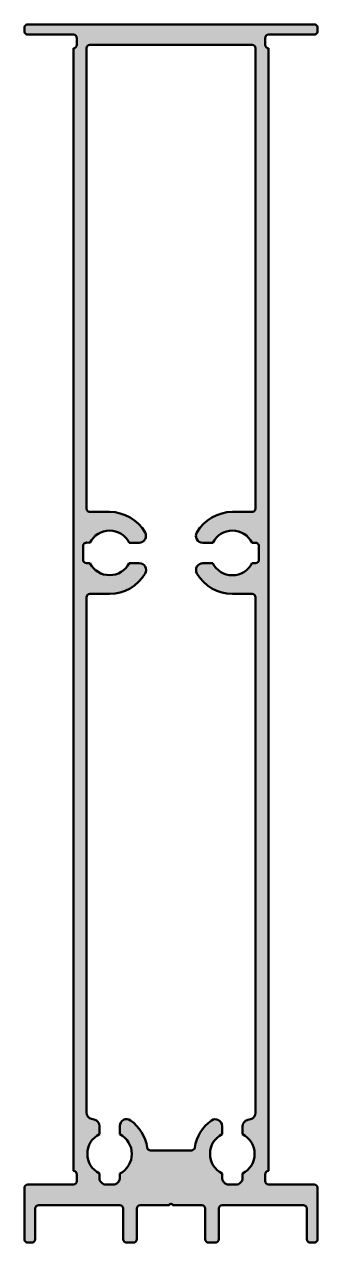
# Model space of a CAD drawing. Extents: x 0 to 43, y 0 to 178.
import ezdxf

# ---------------------------------------------------------------- set-up
doc = ezdxf.new("R2010")
doc.units = 0
doc.layers.add('0S-Alu contour', color=7, linetype='Continuous', lineweight=50)
doc.layers.add('0S-Alu hatch', color=252, linetype='Continuous', lineweight=25)

# ---------------------------------------------------------------- blocks, each defined once
blk = doc.blocks.new('326050__165048DA_1843_4020_90B1_8843027ACA03_')
at = {"layer": '0S-Alu hatch'}
h = blk.add_hatch(color=256, dxfattribs=at)
edge = h.paths.add_edge_path()
edge.add_arc((0.4997475930531172, 177.9004849832656), 0.4997552218142103, 89.97192987040206, 180.0280701295893)
edge.add_line((-7.5687860032e-06, 177.9002401451047), (-7.5687860033e-06, 177.4002401451047))
edge.add_arc((0.4997577744581233, 177.4000054883489), 0.4997653983337655, 179.973097692873, 270.0269023071264)
edge.add_line((0.4999924312139503, 176.9002401451048), (7.200004638245233, 176.9002401451047))
edge.add_ellipse((7.20028878251918, 176.4005242893787), major_axis=(-0.4997159365099366, 0), ratio=1, start_angle=179.9674209538591, end_angle=270.0325790461296, ccw=False)
edge.add_line((7.700004638245246, 176.4002401451047), (7.700004638245246, 175.4002401451047))
edge.add_ellipse((7.200236803463304, 175.4000079798867), major_axis=(-0.4997678887076674, 0), ratio=1, start_angle=89.97338346875921, end_angle=180.0266165312369, ccw=False)
edge.add_line((7.200004638245245, 174.9002401451047), (7.200004638245247, 10.50025387801492))
edge.add_ellipse((7.200263253038887, 10.00051248880426), major_axis=(-0.4997414561268726, 0), ratio=1, start_angle=179.9694753368796, end_angle=270.0296504055745, ccw=False)
edge.add_line((7.700004638245246, 10.00024624862039), (7.700004638245246, 9.000246248620387))
edge.add_ellipse((7.200263258833801, 8.999987628031835), major_axis=(-0.4997414463306633, 0), ratio=1, start_angle=89.97034892945243, end_angle=180.0296510705443, ccw=False)
edge.add_line((7.200004638245247, 8.500246248620387), (0.5000000606085289, 8.500246248620387))
edge.add_arc((0.4997539332414774, 8.00049237598744), 0.4997539332414614, 89.97178199312347, 180.0282180068857)
edge.add_line((6.06085279e-08, 8.000246248620387), (6.0608528e-08, 0.500246248620389))
edge.add_arc((0.4997539332414772, 0.5000001212533374), 0.4997539332414612, 179.9717819931142, 270.0282180068765)
edge.add_line((0.5000000606085279, 0.0002462486203882), (1.099998534729622, 0.0002462486203882))
edge.add_arc((1.100245916623518, 0.5000064924044816), 0.4997603050112504, 269.9716385257393, 360.0274872167101)
edge.add_line((1.600006164124152, 0.5002462486203881), (1.600006164124152, 5.000246248620388))
edge.add_ellipse((2.099747308546523, 5.000505104198016), major_axis=(-0.4997412114632842, 0), ratio=1, start_angle=-90.02967802619548, end_angle=0.029678026196506835, ccw=False)
edge.add_line((2.100006164124152, 5.500246248620388), (14.00000769000306, 5.500246248620388))
edge.add_ellipse((14.00025766295986, 5.000511472504859), major_axis=(-0.4997348386351671, 0), ratio=1, start_angle=179.9695914538225, end_angle=270.0286599910741, ccw=False)
edge.add_line((14.49999243121399, 5.000246248620388), (14.49999243121399, 0.500246248620389))
edge.add_arc((14.99975267101695, 0.500006488423345), 0.4997602973154805, 179.9725123264401, 270.0274876735642)
edge.add_line((14.999992431214, 0.0002462486203918), (15.999992431214, 0.0002462486203882))
edge.add_arc((16.00024492250976, 0.4999937573246199), 0.499747572488292, 269.9710520130098, 360.0289479869838)
edge.add_line((16.49999243121399, 0.5002462486203888), (16.49999243121399, 5.000246248620388))
edge.add_ellipse((16.99973993991825, 5.000498739916131), major_axis=(-0.4997475724883204, 0), ratio=1, start_angle=-90.0289479869869, end_angle=0.028947986983780538, ccw=False)
edge.add_line((16.99999243121399, 5.500246248620391), (21.25279539539281, 5.500246248620383))
edge.add_ellipse((21.50225836138978, 5.447864639680199), major_axis=(-0.2549031274016999, 0), ratio=1, start_angle=191.8585441902781, end_angle=348.14145580972234, ccw=False)
edge.add_line((21.75172132738675, 5.500246248620385), (26.00000006060853, 5.500246248620388))
edge.add_ellipse((26.00025255190428, 5.000498739916141), major_axis=(-0.499747572488308, 0), ratio=1, start_angle=179.9710520130163, end_angle=270.02894798698816, ccw=False)
edge.add_line((26.50000006060853, 5.000246248620385), (26.50000006060853, 0.500246248620389))
edge.add_arc((26.99976030041148, 0.500006488423347), 0.4997602973154787, 179.9725123264401, 270.0274876735638)
edge.add_line((27.00000006060852, 0.0002462486203956), (28.00000006060853, 0.0002462486203882))
edge.add_arc((28.00023982080557, 0.5000064884233422), 0.49976029731548, 269.9725123264362, 360.0274876735598)
edge.add_line((28.50000006060853, 0.5002462486203856), (28.50000006060853, 5.000246248620388))
edge.add_ellipse((28.99974756931277, 5.000498739916147), major_axis=(-0.4997475724883062, 0), ratio=1, start_angle=-90.02894798698901, end_angle=0.028947986983780538, ccw=False)
edge.add_line((29.00000006060853, 5.500246248620393), (40.89998632769836, 5.500246248620388))
edge.add_ellipse((40.90023881899412, 5.000498739916139), major_axis=(-0.4997475724883089, 0), ratio=1, start_angle=179.9710520130163, end_angle=270.02894798698856, ccw=False)
edge.add_line((41.39998632769837, 5.000246248620389), (41.39998632769837, 0.5002462486203978))
edge.add_arc((41.89974656750133, 0.5000064884233542), 0.4997602973154905, 179.9725123264401, 270.0274876735634)
edge.add_line((41.89998632769837, 0.0002462486203909), (42.50000769000306, 0.0002462486203882))
edge.add_arc((42.50024234675889, 0.5000115918645615), 0.4997653983338152, 269.9730976928734, 360.026902307127)
edge.add_line((43.00000769000305, 0.5002462486203814), (43.00000769000305, 8.000246248620387))
edge.add_arc((42.50024234675888, 8.00048090537621), 0.4997653983338206, 359.973097692873, 450.0269023071258)
edge.add_line((42.50000769000306, 8.500246248620385), (35.79998785357729, 8.50024624862039))
edge.add_ellipse((35.79972923298873, 8.999987628031835), major_axis=(-0.4997414463306625, 0), ratio=1, start_angle=-0.029651070544275626, end_angle=90.02965107054843, ccw=False)
edge.add_line((35.29998785357728, 9.000246248620385), (35.29998785357728, 10.00024624862039))
edge.add_ellipse((35.79972923878364, 10.00051248880426), major_axis=(-0.4997414561268757, 0), ratio=1, start_angle=-90.0296504055733, end_angle=0.03052466312061597, ccw=False)
edge.add_line((35.79998785357727, 10.50025387801492), (35.79997259478822, 174.9002401451047))
edge.add_ellipse((35.79974042957013, 175.4000079798866), major_axis=(-0.4997678887076453, 0), ratio=1, start_angle=-0.026616531250624575, end_angle=90.02661653124397, ccw=False)
edge.add_line((35.29997259478822, 175.4002401451047), (35.29997259478822, 176.4002401451047))
edge.add_ellipse((35.79968845051432, 176.4005242893786), major_axis=(-0.4997159365099792, 0), ratio=1, start_angle=-90.03257904612241, end_angle=0.032579046129910694, ccw=False)
edge.add_line((35.79997259478821, 176.9002401451047), (42.49997717242492, 176.9002401451047))
edge.add_arc((42.50021693284181, 177.4000003846879), 0.4997602970957507, 269.9725123012187, 360.0274876987789)
edge.add_line((42.99997717242493, 177.4002401451047), (42.99997717242493, 177.9002401451048))
edge.add_arc((42.50022706286596, 177.9004900355458), 0.4997501720354414, 359.9713503486187, 450.0286496513836)
edge.add_line((42.49997717242495, 178.4002401451047), (0.4999924312140039, 178.4002401451047))
edge = h.paths.add_edge_path()
edge.add_ellipse((9.599730112274507, 174.9005161969543), major_axis=(-0.4997240243970681, 0), ratio=1, start_angle=-90.03165068306191, end_angle=0.031650683069699426, ccw=False)
edge.add_line((9.60000616412413, 175.4002401451047), (33.39997869830386, 175.4002401451047))
edge.add_ellipse((33.40022858874487, 174.9004900355458), major_axis=(-0.499750172035413, 0), ratio=1, start_angle=179.971350348606, end_angle=270.02864965138355, ccw=False)
edge.add_line((33.89997869830384, 174.9002401451047), (33.89997869830384, 107.5002538780149))
edge.add_ellipse((33.40022858874482, 107.5000039875739), major_axis=(-0.4997501720354699, 0), ratio=1, start_angle=89.97135034862049, end_angle=180.0286496513813, ccw=False)
edge.add_line((33.39997869830384, 107.0002538780149), (30.49995428424137, 107.0002538780149))
edge.add_arc((30.49995453638339, 101.0002942786151), 5.999959599399806, 90.00000240779511, 150.0002227414328)
edge.add_arc((26.1351941378833, 103.4805456569239), 0.9804440567968971, 147.9895232298354, 271.0098346409099)
edge.add_line((26.15247351031553, 102.5002538780149), (27.62536627154603, 102.5002538780149))
edge.add_ellipse((30.50316973630583, 101.027442778293), major_axis=(-3.232789092602138, 0), ratio=1, start_angle=207.1025980156952, end_angle=332.8974019843048, ccw=False)
edge.add_line((33.38097320106563, 102.5002538780149), (33.89997106890928, 102.5002538780149))
edge.add_ellipse((33.90022095935032, 102.0005037684559), major_axis=(-0.4997501720354557, 0), ratio=1, start_angle=179.971350348606, end_angle=270.0286496513852, ccw=False)
edge.add_line((34.39997106890931, 102.0002538780149), (34.39997106890931, 100.0002538780149))
edge.add_ellipse((33.90022095935027, 100.0000039875739), major_axis=(-0.4997501720354982, 0), ratio=1, start_angle=89.97135034862458, end_angle=180.0286496513813, ccw=False)
edge.add_line((33.89997106890932, 99.5002538780149), (33.37281042437806, 99.50025387801492))
edge.add_ellipse((30.49761176375713, 100.9350592270791), major_axis=(-3.213321292329728, 0), ratio=1, start_angle=26.52049201611328, end_angle=153.4795079838871, ccw=False)
edge.add_line((27.62241310313621, 99.5002538780149), (26.16983558407684, 99.5002538780149))
edge.add_arc((26.16983558407682, 98.5002538780149), 1, 89.99999999999898, 209.999387636425)
edge.add_arc((30.49990916498452, 101.0001613208905), 5.999907443045302, 209.9993876364253, 270.0004308638116)
edge.add_line((30.49995428424133, 95.00025387801489), (33.39997869830381, 95.00025387801492))
edge.add_ellipse((33.40021335505974, 94.50048853477082), major_axis=(-0.4997653983337372, 0), ratio=1, start_angle=179.9730976928731, end_angle=270.026902307138, ccw=False)
edge.add_line((33.89997869830384, 94.50025387801492), (33.89997869830381, 19.02788754500712))
edge.add_ellipse((32.90054260014065, 19.02733033128123), major_axis=(-0.9994362534943133, 0), ratio=1, start_angle=104.97884717091819, end_angle=180.0319440047566, ccw=False)
edge.add_line((33.15885931353822, 18.06185360946023), (32.74111944537415, 17.99392148055398))
edge.add_arc((32.99947173413678, 17.02840167904911), 0.9994870645520613, 104.9801789542558, 180.0294728296781)
edge.add_line((31.99998480181946, 17.02788754500711), (31.99998480181946, 15.87486477889382))
edge.add_ellipse((30.52712617697015, 12.99704328429762), major_axis=(-3.23282679454884, 0), ratio=1, start_angle=117.1032022388373, end_angle=242.89679776116282, ccw=False)
edge.add_line((31.99998480181946, 10.11922178970142), (31.99998480181946, 9.500246248620387))
edge.add_ellipse((31.00050204299657, 9.499729007443284), major_axis=(-0.999482892661332, 0), ratio=1, start_angle=89.9703489294526, end_angle=180.0296510705443, ccw=False)
edge.add_line((30.99998480181947, 8.500246248620387), (29.99998480181947, 8.500246248620387))
edge.add_ellipse((29.99946756064237, 9.499729007443294), major_axis=(-0.9994828926613408, 0), ratio=1, start_angle=-0.029651070544275626, end_angle=90.02965107054689, ccw=False)
edge.add_line((28.99998480181947, 9.500246248620384), (28.99998480181944, 10.12737484969461))
edge.add_ellipse((30.43764995320668, 13.00273811554172), major_axis=(-3.214746490486648, 0), ratio=1, start_angle=-63.43521155831928, end_angle=63.43521155831871, ccw=False)
edge.add_line((28.99998480181947, 15.87810138138883), (28.99998480181947, 17.06756366878035))
edge.add_arc((27.99998480181947, 17.06756366878035), 0.9999999999999928, 0, 125.5647868011879)
edge.add_arc((30.90817308892985, 13.00017028506966), 6.000124803556355, 125.5647868011876, 171.1495424713823)
edge.add_ellipse((24.48544350806394, 14.00025387801489), major_axis=(-0.4999999999999733, 0), ratio=1, start_angle=89.9999999999992, end_angle=171.1495424713822, ccw=False)
edge.add_line((24.48544350806394, 13.50025387801492), (18.49997717242494, 13.50025387801492))
edge.add_ellipse((18.4997374122279, 14.00001411781788), major_axis=(-0.4997602973154871, 0), ratio=1, start_angle=8.716999921306126, end_angle=90.02748767356383, ccw=False)
edge.add_arc((12.07505608323146, 13.01494876800434), 5.999999999999997, 8.716999921306204, 54.43503134132079)
edge.add_arc((14.98934849374854, 17.09085203768048), 0.989402459012086, 54.43503134132083, 180.5548752319814)
edge.add_line((13.99999243121399, 17.08127041854226), (13.99999243121399, 15.8697073081907))
edge.add_ellipse((12.51873456943876, 12.9875314856282), major_axis=(-3.240534265400499, 0), ratio=1, start_angle=117.20032535485339, end_angle=242.79967464514658, ccw=False)
edge.add_line((13.99999243121399, 10.1053556630657), (13.99999243121399, 9.500246248620387))
edge.add_ellipse((13.00049668209939, 9.499741997734992), major_axis=(-0.9994958763132125, 0), ratio=1, start_angle=89.9710939790155, end_angle=180.0289060209801, ccw=False)
edge.add_line((12.999992431214, 8.500246248620387), (12.00000006060853, 8.500246248620387))
edge.add_ellipse((11.99948281943142, 9.499729007443282), major_axis=(-0.9994828926613283, 0), ratio=1, start_angle=-0.029651070544275626, end_angle=90.02965107054757, ccw=False)
edge.add_line((11.00000006060853, 9.50024624862039), (11.00000006060853, 10.12720979093448))
edge.add_ellipse((12.46141014468472, 13.0037447242276), major_axis=(-3.226479917231043, 0), ratio=1, start_angle=-63.06736692574469, end_angle=63.06736692574481, ccw=False)
edge.add_line((11.00000006060853, 15.88027965752072), (11.00000006060853, 17.07927914656961))
edge.add_arc((10.00051312829124, 17.07979328061163), 0.9994870645520254, 359.9705271703219, 435.0198210457455)
edge.add_line((10.25886541705384, 18.04531308211648), (9.841140807678842, 18.11324521102273))
edge.add_ellipse((10.09949309644144, 19.0787650125276), major_axis=(-0.9994870645520514, 0), ratio=1, start_angle=-0.029472829678127255, end_angle=75.0198210457454, ccw=False)
edge.add_line((9.100006164124139, 19.0792791465696), (9.100006164124151, 94.5002538780149))
edge.add_ellipse((9.599765132763338, 94.5004949093757), major_axis=(-0.4997590267633178, 0), ratio=1, start_angle=-90.0276334783357, end_angle=0.027633478345592266, ccw=False)
edge.add_line((9.600006164124132, 95.00025387801489), (12.49999243121399, 95.00025387801492))
edge.add_arc((12.50008710621466, 101.0000490595265), 5.999795182258643, 269.9990958894764, 330.0011292597515)
edge.add_arc((16.86468232427715, 98.5199166597542), 0.980479544855541, 327.9939509518795, 450.9762625831096)
edge.add_line((16.84797674517884, 99.5002538780149), (15.37950140338196, 99.5002538780149))
edge.add_ellipse((12.49857679625718, 100.9696468276667), major_axis=(-3.234013332134479, 0), ratio=1, start_angle=27.023497598094707, end_angle=152.9765024019063, ccw=False)
edge.add_line((9.617652189132423, 99.50025387801487), (9.100006164124151, 99.5002538780149))
edge.add_ellipse((9.099730112274587, 99.99997782616533), major_axis=(-0.4997240243971463, 0), ratio=1, start_angle=-0.03165068304667784, end_angle=90.03165068305532, ccw=False)
edge.add_line((8.600006164124151, 100.0002538780149), (8.600006164124151, 102.0002538780149))
edge.add_ellipse((9.10910403361413, 101.9958043169939), major_axis=(-0.5091173138997661, 0), ratio=1, start_angle=264.7822019900994, end_angle=359.49924250093903, ccw=False)
edge.add_line((9.155404145371946, 102.5028119490506), (9.620430053287215, 102.5001318077024))
edge.add_ellipse((12.50140527272703, 101.0307870185364), major_axis=(-3.234036537282095, 0), ratio=1, start_angle=207.0247578266314, end_angle=332.977669889246, ccw=False)
edge.add_line((15.38231823103904, 102.5002538780148), (16.83011113140079, 102.5002538780149))
edge.add_arc((16.83011113140079, 103.5002538780148), 0.9999999999999857, 270.0000000000004, 390.0004724819487)
edge.add_arc((12.49994288000131, 101.0001824613386), 6.000071416880902, 30.00047248194878, 89.99952682640576)
edge.add_line((12.49999243121402, 107.0002538780149), (9.60000616412416, 107.0002538780149))
edge.add_ellipse((9.599730112274576, 107.4999778261653), major_axis=(-0.4997240243971321, 0), ratio=1, start_angle=-0.031650683058217055, end_angle=90.03165068305742, ccw=False)
edge.add_line((9.100006164124151, 107.5002538780149), (9.100006164124151, 174.9002401451047))
at = {"layer": '0S-Alu contour', "color": 7}
for points in [[(-7.5687860032e-06, 177.9002401451047), (-7.5687860033e-06, 177.4002401451047)], [(42.49997717242495, 178.4002401451047), (0.4999924312140012, 178.4002401451047)], [(0.4999924312139503, 176.9002401451048), (7.200004638245233, 176.9002401451047)], [(35.79997259478821, 176.9002401451047), (42.49997717242492, 176.9002401451047)], [(42.99997717242493, 177.4002401451047), (42.99997717242493, 177.9002401451048)], [(7.200004638245245, 174.9002401451047), (7.200004638245247, 10.50025387801492)], [(7.700004638245246, 176.4002401451047), (7.700004638245246, 175.4002401451047)], [(9.100006164124151, 107.5002538780149), (9.100006164124151, 174.9002401451047)], [(9.60000616412413, 175.4002401451047), (33.39997869830386, 175.4002401451047)], [(33.89997869830384, 174.9002401451047), (33.89997869830384, 107.5002538780149)], [(35.29997259478822, 175.4002401451047), (35.29997259478822, 176.4002401451047)], [(35.79998785357727, 10.50025387801492), (35.79997259478822, 174.9002401451047)], [(12.49999243121402, 107.0002538780149), (9.60000616412416, 107.0002538780149)], [(33.39997869830384, 107.0002538780149), (30.49995428424137, 107.0002538780149)], [(8.600006164124151, 100.0002538780149), (8.600006164124151, 102.0002538780149)], [(9.155404145371946, 102.5028119490506), (9.620430053287215, 102.5001318077024)], [(15.38231823103904, 102.5002538780148), (16.83011113140079, 102.5002538780149)], [(26.15247351031553, 102.5002538780149), (27.62536627154603, 102.5002538780149)], [(33.38097320106563, 102.5002538780149), (33.89997106890928, 102.5002538780149)], [(34.39997106890931, 102.0002538780149), (34.39997106890931, 100.0002538780149)], [(9.617652189132423, 99.50025387801487), (9.100006164124151, 99.5002538780149)], [(16.84797674517884, 99.5002538780149), (15.37950140338196, 99.5002538780149)], [(27.62241310313621, 99.5002538780149), (26.16983558407684, 99.5002538780149)], [(33.89997106890932, 99.5002538780149), (33.37281042437806, 99.50025387801492)], [(9.600006164124132, 95.00025387801489), (12.49999243121399, 95.00025387801492)], [(30.49995428424133, 95.00025387801489), (33.39997869830381, 95.00025387801492)], [(9.100006164124139, 19.0792791465696), (9.100006164124151, 94.5002538780149)], [(33.89997869830384, 94.50025387801492), (33.89997869830381, 19.02788754500711)], [(10.25886541705384, 18.04531308211648), (9.841140807678842, 18.11324521102273)], [(33.15885931353822, 18.06185360946023), (32.74111944537415, 17.99392148055398)], [(11.00000006060853, 15.88027965752072), (11.00000006060853, 17.07927914656961)], [(13.99999243121399, 17.08127041854226), (13.99999243121399, 15.8697073081907)], [(28.99998480181947, 15.87810138138883), (28.99998480181947, 17.06756366878035)], [(31.99998480181946, 17.02788754500711), (31.99998480181946, 15.87486477889382)], [(24.48544350806394, 13.50025387801492), (18.49997717242494, 13.50025387801492)], [(7.700004638245246, 10.00024624862039), (7.700004638245246, 9.000246248620387)], [(11.00000006060853, 9.50024624862039), (11.00000006060853, 10.12720979093448)], [(13.99999243121399, 10.1053556630657), (13.99999243121399, 9.500246248620387)], [(28.99998480181947, 9.500246248620384), (28.99998480181944, 10.12737484969461)], [(31.99998480181946, 10.11922178970142), (31.99998480181946, 9.500246248620387)], [(35.29998785357728, 9.000246248620385), (35.29998785357728, 10.00024624862039)], [(6.06085279e-08, 8.000246248620387), (6.0608528e-08, 0.5002462486203885)], [(7.200004638245247, 8.500246248620387), (0.5000000606085285, 8.500246248620387)], [(12.999992431214, 8.500246248620387), (12.00000006060853, 8.500246248620387)], [(30.99998480181947, 8.500246248620387), (29.99998480181947, 8.500246248620387)], [(42.50000769000306, 8.500246248620385), (35.79998785357729, 8.50024624862039)], [(43.00000769000305, 0.5002462486203814), (43.00000769000305, 8.000246248620387)], [(2.100006164124152, 5.500246248620388), (14.00000769000306, 5.500246248620388)], [(16.99999243121399, 5.500246248620391), (21.25279539539281, 5.500246248620383)], [(21.75172132738675, 5.500246248620385), (26.00000006060853, 5.500246248620388)], [(29.00000006060853, 5.500246248620393), (40.89998632769836, 5.500246248620388)], [(1.600006164124152, 0.5002462486203881), (1.600006164124152, 5.000246248620388)], [(14.49999243121399, 5.000246248620388), (14.49999243121399, 0.5002462486203886)], [(16.49999243121399, 0.5002462486203888), (16.49999243121399, 5.000246248620388)], [(26.50000006060853, 5.000246248620385), (26.50000006060853, 0.5002462486203889)], [(28.50000006060853, 0.5002462486203856), (28.50000006060853, 5.000246248620388)], [(41.39998632769837, 5.000246248620389), (41.39998632769837, 0.500246248620398)], [(0.5000000606085279, 0.0002462486203882), (1.099998534729622, 0.0002462486203882)], [(14.999992431214, 0.0002462486203918), (15.999992431214, 0.0002462486203882)], [(27.00000006060852, 0.0002462486203956), (28.00000006060853, 0.0002462486203882)], [(41.89998632769837, 0.0002462486203909), (42.50000769000306, 0.0002462486203882)]]:
    blk.add_lwpolyline(points, dxfattribs=at)
for centre, radius, start, end in [((0.4997475930531172, 177.9004849832656), 0.4997552218142103, 89.97192987040206, 180.0280701295893), ((0.4997577744581233, 177.4000054883489), 0.4997653983337655, 179.973097692873, 270.0269023071264), ((42.50022706286596, 177.9004900355458), 0.4997501720354414, 359.9713503486187, 90.02864965138355), ((42.50021693284181, 177.4000003846879), 0.4997602970957507, 269.9725123012187, 0.0274876987788728), ((12.49994288000131, 101.0001824613386), 6.000071416880902, 30.00047248194878, 89.99952682640576), ((30.49995453638339, 101.0002942786151), 5.999959599399806, 90.00000240779511, 150.0002227414328), ((16.83011113140079, 103.5002538780148), 0.9999999999999857, 270.0000000000004, 30.00047248194866), ((26.1351941378833, 103.4805456569239), 0.9804440567968971, 147.9895232298354, 271.0098346409099), ((16.86468232427715, 98.5199166597542), 0.980479544855541, 327.9939509518795, 90.97626258310963), ((26.16983558407682, 98.5002538780149), 1, 89.99999999999898, 209.999387636425), ((12.50008710621466, 101.0000490595265), 5.999795182258643, 269.9990958894764, 330.0011292597515), ((30.49990916498452, 101.0001613208905), 5.999907443045302, 209.9993876364253, 270.0004308638116), ((10.00051312829124, 17.07979328061163), 0.9994870645520254, 359.9705271703219, 75.01982104574557), ((14.98934849374854, 17.09085203768048), 0.989402459012086, 54.43503134132083, 180.5548752319814), ((12.07505608323146, 13.01494876800434), 5.999999999999997, 8.716999921306204, 54.43503134132079), ((30.90817308892985, 13.00017028506966), 6.000124803556355, 125.5647868011876, 171.1495424713823), ((27.99998480181947, 17.06756366878035), 0.9999999999999928, 0, 125.5647868011879), ((32.99947173413678, 17.02840167904911), 0.9994870645520613, 104.9801789542558, 180.0294728296781), ((0.4997539332414774, 8.00049237598744), 0.4997539332414614, 89.97178199312347, 180.0282180068857), ((42.50024234675888, 8.00048090537621), 0.4997653983338206, 359.973097692873, 90.02690230712587), ((0.4997539332414772, 0.5000001212533374), 0.4997539332414612, 179.9717819931142, 270.0282180068765), ((1.100245916623518, 0.5000064924044816), 0.4997603050112504, 269.9716385257393, 0.0274872167101258), ((14.99975267101695, 0.500006488423345), 0.4997602973154805, 179.9725123264401, 270.0274876735642), ((16.00024492250976, 0.4999937573246199), 0.499747572488292, 269.9710520130098, 0.0289479869838237), ((26.99976030041148, 0.500006488423347), 0.4997602973154787, 179.9725123264401, 270.0274876735638), ((28.00023982080557, 0.5000064884233422), 0.49976029731548, 269.9725123264362, 0.0274876735598741), ((41.89974656750133, 0.5000064884233542), 0.4997602973154905, 179.9725123264401, 270.0274876735634), ((42.50024234675889, 0.5000115918645615), 0.4997653983338152, 269.9730976928734, 0.0269023071270038)]:
    blk.add_arc(centre, radius, start, end, dxfattribs=at)
at = {"layer": '0S-Alu contour', "color": 7, "extrusion": (0, 0, -1)}
for centre, radius, start, end in [((-7.20028878251918, 176.4005242893787), 0.4997159365099366, 89.96742095387037, 180.032579046141), ((-35.79968845051432, 176.4005242893786), 0.4997159365099792, 359.9674209538701, 90.03257904612238), ((-7.200236803463304, 175.4000079798867), 0.4997678887076674, 179.9733834687631, 270.0266165312408), ((-9.599730112274507, 174.9005161969543), 0.4997240243970682, 359.9683493169303, 90.03165068306186), ((-33.40022858874487, 174.9004900355458), 0.499750172035413, 89.97135034861645, 180.028649651394), ((-35.79974042957013, 175.4000079798866), 0.4997678887076453, 269.973383468756, 0.0266165312505651), ((-9.599730112274576, 107.4999778261653), 0.4997240243971321, 269.9683493169426, 0.0316506830581693), ((-33.40022858874482, 107.5000039875739), 0.4997501720354699, 179.9713503486187, 270.0286496513795), ((-12.50140527272703, 101.0307870185364), 3.234036537282095, 27.02233011075403, 152.9752421733686), ((-30.50316973630583, 101.027442778293), 3.232789092602138, 27.10259801569522, 152.8974019843048), ((-9.10910403361413, 101.9958043169939), 0.5091173138997661, 0.5007574990609677, 95.2177980099006), ((-33.90022095935032, 102.0005037684559), 0.4997501720354557, 89.97135034861482, 180.028649651394), ((-9.099730112274587, 99.99997782616533), 0.4997240243971463, 269.9683493169447, 0.031650683046654), ((-33.90022095935027, 100.0000039875739), 0.4997501720354983, 179.9713503486187, 270.0286496513754), ((-12.49857679625718, 100.9696468276667), 3.234013332134479, 207.0234975980937, 332.9765024019053), ((-30.49761176375713, 100.9350592270791), 3.213321292329728, 206.520492016113, 333.4795079838867), ((-9.599765132763338, 94.5004949093757), 0.4997590267633178, 359.9723665216544, 90.02763347833579), ((-33.40021335505974, 94.50048853477082), 0.4997653983337372, 89.97309769286196, 180.026902307127), ((-10.09949309644144, 19.0787650125276), 0.9994870645520514, 284.9801789542546, 0.0294728296781067), ((-32.90054260014065, 19.02733033128123), 0.9994362534943133, 179.9680559952434, 255.0211528290818), ((-12.46141014468472, 13.0037447242276), 3.226479917231043, 296.9326330742552, 63.06736692574476), ((-12.51873456943876, 12.9875314856282), 3.240534265400499, 117.2003253548534, 242.7996746451466), ((-30.43764995320668, 13.00273811554172), 3.214746490486648, 296.5647884416813, 63.43521155831931), ((-30.52712617697015, 12.99704328429762), 3.23282679454884, 117.1032022388372, 242.8967977611627), ((-18.4997374122279, 14.00001411781788), 0.4997602973154871, 269.9725123264362, 351.2830000786939), ((-24.48544350806394, 14.00025387801489), 0.4999999999999733, 188.8504575286178, 270.0000000000008), ((-7.200263253038887, 10.00051248880426), 0.4997414561268726, 89.97034959442549, 180.0305246631205), ((-7.200263258833801, 8.999987628031835), 0.4997414463306633, 179.9703489294557, 270.0296510705476), ((-11.99948281943142, 9.499729007443282), 0.9994828926613283, 269.9703489294524, 0.0296510705443278), ((-13.00049668209939, 9.499741997734992), 0.9994958763132125, 179.9710939790199, 270.0289060209845), ((-29.99946756064237, 9.499729007443294), 0.9994828926613408, 269.9703489294531, 0.0296510705443278), ((-31.00050204299657, 9.499729007443284), 0.999482892661332, 179.9703489294557, 270.0296510705474), ((-35.79972923878364, 10.00051248880426), 0.4997414561268757, 359.9694753368794, 90.0296504055734), ((-35.79972923298873, 8.999987628031835), 0.4997414463306625, 269.9703489294516, 0.0296510705443278), ((-2.099747308546523, 5.000505104198016), 0.4997412114632842, 359.9703219738035, 90.02967802619548), ((-14.00025766295986, 5.000511472504859), 0.4997348386351671, 89.97134000892589, 180.0304085461775), ((-16.99973993991825, 5.000498739916131), 0.4997475724883204, 359.9710520130162, 90.02894798698696), ((-21.50225836138978, 5.447864639680199), 0.2549031274016999, 11.85854419027768, 168.1414558097219), ((-26.00025255190428, 5.000498739916141), 0.499747572488308, 89.97105201301183, 180.0289479869838), ((-28.99974756931277, 5.000498739916147), 0.4997475724883062, 359.9710520130162, 90.02894798698898), ((-40.90023881899412, 5.000498739916139), 0.4997475724883089, 89.97105201301142, 180.0289479869838)]:
    blk.add_arc(centre, radius, start, end, dxfattribs=at)
blk = doc.blocks.new('326050__8B0368EA_C3FA_4239_9B44_24A75A9BE878_')
at = {"layer": '0S-Alu contour', "color": 7}
blk.add_blockref('326050__165048DA_1843_4020_90B1_8843027ACA03_', (0, 0), dxfattribs=at)

msp = doc.modelspace()

# ---------------------------------------------------------------- block references
at = {"layer": '0S-Alu contour', "color": 7}
msp.add_blockref('326050__8B0368EA_C3FA_4239_9B44_24A75A9BE878_', (0, 0), dxfattribs=at)

doc.saveas('drawing.dxf')
